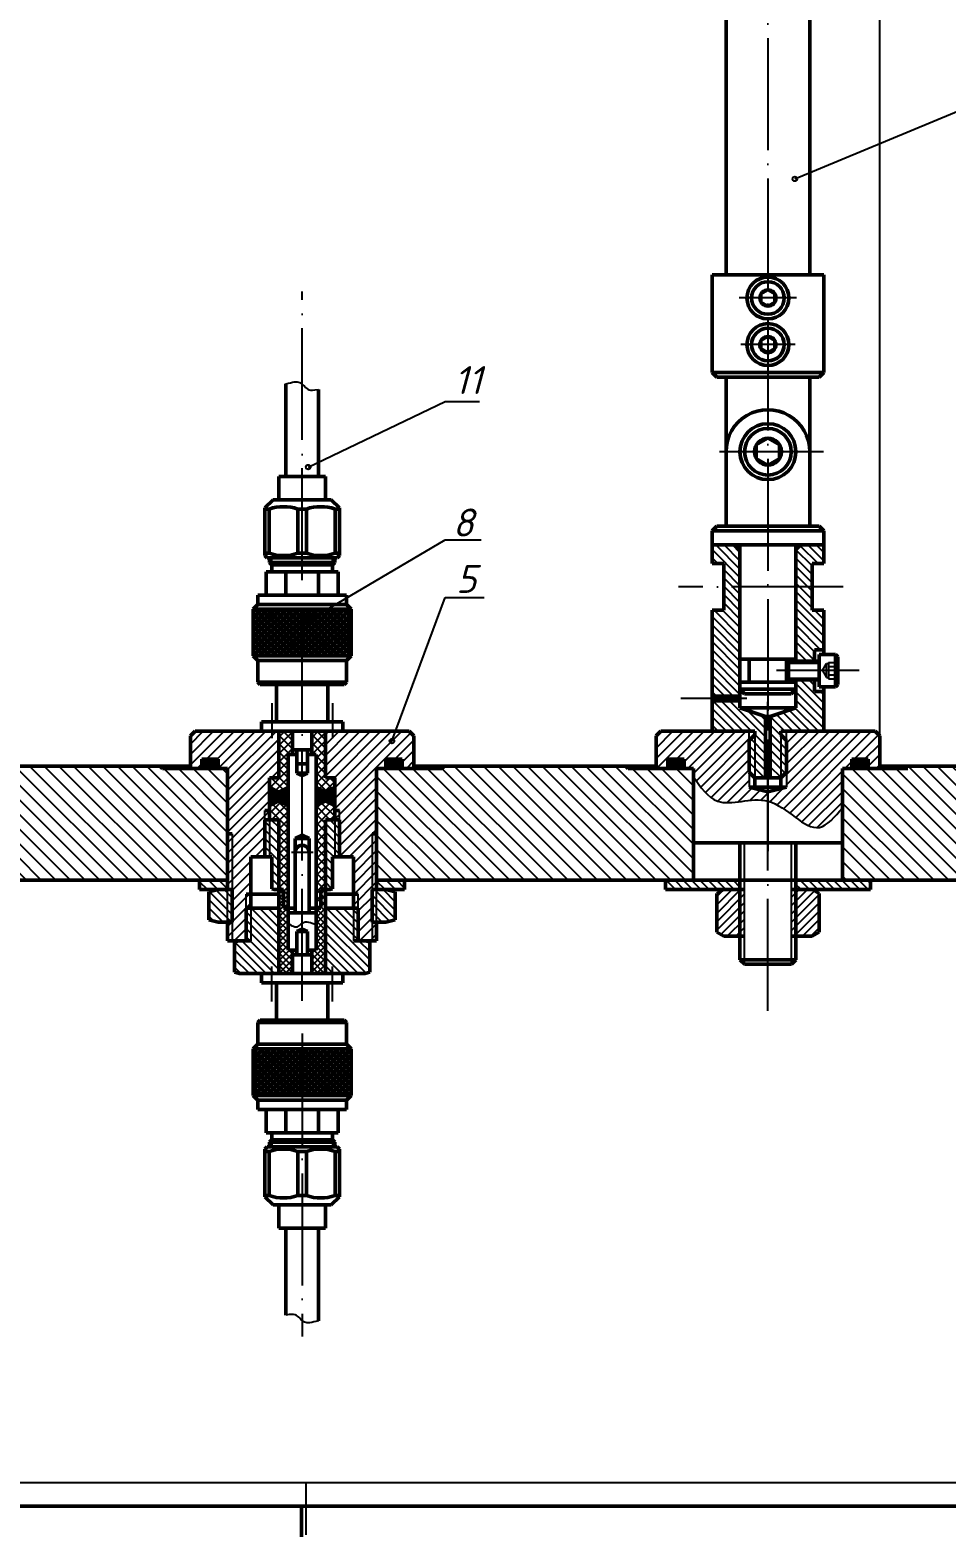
# Model space of a CAD drawing. Header units: millimetres. Extents: x -5427 to 3670, y -5891 to 948.
# Drawn here: x -5065.4 to -4868.7, y 354 to 675.4 of the extents above; entities that cross this region are included whole.
import ezdxf

# ---------------------------------------------------------------- set-up
doc = ezdxf.new("R2010")
doc.units = ezdxf.units.MM
doc.header["$MEASUREMENT"] = 0
doc.linetypes.add('ACAD_ISO04W100', pattern=[30, 24, -3, 0, -3])
doc.layers.add('оси', color=1, linetype='ACAD_ISO04W100')
doc.layers.add('Толстые', color=7, linetype='Continuous', lineweight=50)
doc.layers.add('Тонкие', color=140, linetype='Continuous', lineweight=25)
doc.styles.get("Standard").update_dxf_attribs({"font": 'isocpeui.ttf'})
doc.dimstyles.new('ISO-25', dxfattribs={"dimtxt": 4, "dimasz": 4, "dimexe": 1.25, "dimexo": 0, "dimtad": 1, "dimtxsty": 'Standard', "dimcen": 2.5, "dimadec": 0, "dimazin": 0, "dimtfac": 1, "dimtmove": 0, "dimatfit": 3, "dimfxl": 1, "dimarcsym": 0})
pattern_1 = [(45, (-9796.43545, 1479.27408), (-0.224506403, 0.224506403), []), (135, (-9796.43545, 1479.27408), (-0.224506403, -0.224506403), [])]
pattern_2 = [(135, (-9668.5772, 552.129), (-0.8980256, -0.8980256), [])]
pattern_3 = [(135, (-9796.4354, 1479.2741), (-0.8980256, -0.8980256), [])]
pattern_4 = [(45, (-9796.4354, 1479.2741), (-0.8980256, 0.8980256), []), (135, (-9796.4354, 1479.2741), (-0.8980256, -0.8980256), [])]

# ---------------------------------------------------------------- blocks, each defined once
blk = doc.blocks.new('*D525')
at = {"layer": 'Defpoints', "color": 0, "transparency": 16777216}
for p in [(-4926.96, 849.84), (-4848.73, 849.84), (-4865.53, 517.34)]:
    blk.add_point(p, dxfattribs=at)
at = {"layer": 'Тонкие', "color": 0, "lineweight": -2, "transparency": 16777216}
for p, q in [((-4926.96, 849.84), (-4847.48, 849.84)), ((-4848.73, 521.34), (-4848.73, 845.84)), ((-4865.53, 517.34), (-4847.48, 517.34))]:
    blk.add_line(p, q, dxfattribs=at)
at = {"layer": 'Тонкие', "color": 0, "transparency": 16777216}
for points in [[(-4849.4, 845.84), (-4848.07, 845.84), (-4848.73, 849.84)], [(-4849.4, 521.34), (-4848.07, 521.34), (-4848.73, 517.34)]]:
    blk.add_solid(points, dxfattribs=at)
at = {"layer": 'Тонкие', "color": 0, "transparency": 16777216, "insert": (-4851.76, 683.59), "char_height": 4, "attachment_point": 5, "rotation": 90}
blk.add_mtext('332,5', dxfattribs=at)
blk = doc.blocks.new('*D526')
at = {"layer": 'Defpoints', "color": 0, "transparency": 16777216}
for p in [(-4882.96, 889.93), (-5269.96, 797.84), (-4882.96, 523.84)]:
    blk.add_point(p, dxfattribs=at)
at = {"layer": 'Тонкие', "color": 0, "lineweight": -2, "transparency": 16777216}
for p, q in [((-5269.96, 797.84), (-5269.96, 891.18)), ((-4882.96, 523.84), (-4882.96, 891.18)), ((-5265.96, 889.93), (-4886.96, 889.93))]:
    blk.add_line(p, q, dxfattribs=at)
at = {"layer": 'Тонкие', "color": 0, "transparency": 16777216}
for points in [[(-5265.96, 890.6), (-5265.96, 889.26), (-5269.96, 889.93)], [(-4886.96, 890.6), (-4886.96, 889.26), (-4882.96, 889.93)]]:
    blk.add_solid(points, dxfattribs=at)
at = {"layer": 'Тонкие', "color": 0, "transparency": 16777216, "insert": (-5076.46, 892.58), "char_height": 4, "attachment_point": 5}
blk.add_mtext('387', dxfattribs=at)
blk = doc.blocks.new('BORDER')
for p, q in [((1, 1), (0, 1)), ((0, 1), (0, 0)), ((1, 0), (1, 1)), ((0, 0), (1, 0))]:
    blk.add_line(p, q)

msp = doc.modelspace()

# ---------------------------------------------------------------- hatches: boundary and pattern name
at = {"layer": 'Толстые'}
h = msp.add_hatch(dxfattribs=at)
h.set_pattern_fill('ANSI37', color=256, scale=0.3, angle=90, style=0)
h.set_pattern_definition([(135, (-4865.4662, -3692.9291), (-0.6735192, -0.6735192), []), (225, (-4865.4662, -3692.9291), (0.6735192, -0.6735192), [])])
h.paths.add_polyline_path([(-5006.959, 551.038), (-5017.459, 551.038), (-5017.459, 541.038), (-5006.959, 541.038)])
h.paths.add_polyline_path([(-5006.959, 541.038), (-4996.459, 541.038), (-4996.459, 551.038), (-5006.959, 551.038)])
h = msp.add_hatch(dxfattribs=at)
h.set_pattern_fill('ANSI37', color=256, scale=0.3, angle=270, style=0)
h.set_pattern_definition([(315, (-5148.4515, 4690.6049), (0.6735192, 0.6735192), []), (45, (-5148.4515, 4690.6049), (-0.6735192, 0.6735192), [])])
h.paths.add_polyline_path([(-5006.959, 446.638), (-4996.459, 446.638), (-4996.459, 456.638), (-5006.959, 456.638)])
h.paths.add_polyline_path([(-5006.959, 456.638), (-5017.459, 456.638), (-5017.459, 446.638), (-5006.959, 446.638)])
at = {"layer": 'Тонкие'}
h = msp.add_hatch(dxfattribs=at)
h.set_pattern_fill('ANSI31', color=256, scale=0.4, angle=90, style=0)
h.set_pattern_definition(pattern_2)
h.paths.add_polyline_path([(-4912.959, 529.838), (-4912.959, 531.338), (-4918.959, 531.338), (-4918.959, 524.838), (-4909.759, 524.838), (-4909.759, 524.038), (-4909.759, 514.838), (-4907.459, 514.838), (-4907.459, 528.005), (-4912.959, 529.838)])
h.paths.add_polyline_path([(-4909.759, 524.038), (-4910.959, 522.838), (-4910.959, 516.038), (-4909.759, 514.838)])
h.paths.add_polyline_path([(-4904.159, 514.838), (-4902.959, 516.038), (-4902.959, 522.838), (-4904.159, 524.038)], flags=16)
h.paths.add_polyline_path([(-4906.459, 528.005), (-4906.459, 514.838), (-4904.159, 514.838), (-4904.159, 524.038), (-4904.159, 524.838), (-4894.959, 524.838), (-4894.959, 533.338), (-4896.959, 533.338), (-4896.959, 535.838), (-4900.959, 535.838), (-4900.959, 529.838)])
h.paths.add_polyline_path([(-4894.959, 542.338), (-4894.959, 550.838), (-4897.459, 550.838), (-4897.459, 560.838), (-4894.959, 560.838), (-4894.959, 564.838), (-4899.959, 564.838), (-4900.959, 563.838), (-4900.959, 539.838), (-4896.959, 539.838), (-4896.959, 542.338)])
h.paths.add_polyline_path([(-4912.959, 563.838), (-4913.959, 564.838), (-4918.959, 564.838), (-4918.959, 560.838), (-4916.459, 560.838), (-4916.459, 550.838), (-4918.959, 550.838), (-4918.959, 532.338), (-4912.959, 532.338)])
h.paths.add_polyline_path([(-4900.959, 539.838), (-4900.959, 539.438), (-4896.959, 539.438), (-4896.959, 539.838)])
h.paths.add_polyline_path([(-4900.959, 536.238), (-4900.959, 535.838), (-4896.959, 535.838), (-4896.959, 536.238)])
h = msp.add_hatch(dxfattribs=at)
h.set_pattern_fill('ANSI31', color=256, scale=0.5, style=0)
h.set_pattern_definition([(45, (-9796.4354, 1479.274), (-1.122532, 1.122532), [])])
h.paths.add_polyline_path([(-5011.959, 524.838), (-5015.709, 524.838), (-5029.959, 524.838), (-5030.959, 523.838), (-5030.959, 516.838), (-5028.459, 516.838), (-5028.459, 518.838), (-5024.959, 518.838), (-5024.959, 516.838), (-5022.959, 516.838), (-5022.959, 502.838), (-5021.959, 502.838), (-5021.959, 490.838), (-5021.959, 483.838), (-5021.959, 479.838), (-5018.959, 479.838), (-5018.959, 486.838), (-5018.959, 489.838), (-5017.959, 489.838), (-5017.959, 497.838), (-5014.959, 497.838), (-5014.959, 505.838), (-5014.959, 507.838), (-5013.959, 507.838), (-5013.959, 514.838), (-5011.959, 514.838)])
h.paths.add_polyline_path([(-4982.959, 523.838), (-4983.959, 524.838), (-5001.959, 524.838), (-5001.959, 514.838), (-4999.959, 514.838), (-4999.959, 507.838), (-4998.959, 507.838), (-4998.959, 505.838), (-4998.959, 497.838), (-4995.959, 497.838), (-4995.959, 489.838), (-4994.959, 489.838), (-4994.959, 486.838), (-4994.959, 479.838), (-4991.959, 479.838), (-4991.959, 483.838), (-4991.959, 490.838), (-4991.959, 502.838), (-4990.959, 502.838), (-4990.959, 516.838), (-4988.959, 516.838), (-4988.959, 518.838), (-4985.459, 518.838), (-4985.459, 516.838), (-4982.959, 516.838)])
h.paths.add_polyline_path([(-5013.959, 507.838), (-5014.959, 507.838), (-5014.959, 505.838), (-5013.959, 505.838)], flags=16)
h.paths.add_polyline_path([(-4998.959, 507.838), (-4999.959, 507.838), (-4999.959, 505.838), (-4998.959, 505.838)], flags=16)
h.paths.add_polyline_path([(-5021.959, 502.838), (-5022.959, 502.838), (-5022.959, 490.838), (-5021.959, 490.838)], flags=16)
h.paths.add_polyline_path([(-4990.959, 502.838), (-4991.959, 502.838), (-4991.959, 490.838), (-4990.959, 490.838)], flags=16)
h.paths.add_polyline_path([(-4990.959, 483.838), (-4991.959, 483.838), (-4991.959, 479.838), (-4990.959, 479.838)], flags=17)
h.paths.add_polyline_path([(-4994.959, 489.838), (-4995.959, 489.838), (-4995.959, 486.838), (-4994.959, 486.838)], flags=16)
h.paths.add_polyline_path([(-5017.959, 489.838), (-5018.959, 489.838), (-5018.959, 486.838), (-5017.959, 486.838)], flags=16)
h.paths.add_polyline_path([(-5021.959, 483.838), (-5022.959, 483.838), (-5022.959, 479.838), (-5021.959, 479.838)], flags=16)
h = msp.add_hatch(dxfattribs=at)
h.set_pattern_fill('ANSI37', color=256, scale=0.4, style=0)
h.set_pattern_definition(pattern_4)
h.paths.add_polyline_path([(-5009.959, 519.838), (-5009.009, 519.838), (-5009.009, 524.838), (-5011.959, 524.838), (-5011.959, 514.838), (-5013.959, 514.838), (-5013.959, 512.838), (-5011.959, 511.838), (-5009.959, 512.838)])
h.paths.add_polyline_path([(-5001.959, 524.838), (-5004.909, 524.838), (-5004.909, 519.838), (-5003.959, 519.838), (-5003.959, 512.838), (-5001.959, 511.838), (-4999.959, 512.838), (-4999.959, 514.838), (-5001.959, 514.838)])
h = msp.add_hatch(dxfattribs=at)
h.set_pattern_fill('ANSI31', color=256, scale=0.5, style=0)
h.set_pattern_definition([(45, (-9668.5772, 552.129), (-1.122532, 1.122532), [])])
edge = h.paths.add_edge_path()
edge.add_line((-4929.959, 524.838), (-4930.959, 523.838))
edge.add_line((-4930.959, 523.838), (-4930.959, 516.838))
edge.add_line((-4930.959, 516.838), (-4928.459, 516.838))
edge.add_line((-4928.459, 516.838), (-4928.459, 518.838))
edge.add_line((-4928.459, 518.838), (-4924.959, 518.838))
edge.add_line((-4924.959, 518.838), (-4924.959, 516.838))
edge.add_line((-4924.959, 516.838), (-4922.959, 516.838))
edge.add_line((-4922.959, 516.838), (-4922.959, 515.062))
edge.add_spline(control_points=[(-4922.959, 515.062), (-4921.407, 512.825), (-4917.566, 507.29), (-4910.625, 510.812), (-4906.959, 509.831)], knot_values=[0, 0, 0, 0, 7.3496259, 18.1872253, 18.1872253, 18.1872253, 18.1872253], degree=3, periodic=0)
edge.add_line((-4906.959, 509.831), (-4906.959, 511.838))
edge.add_line((-4906.959, 511.838), (-4910.959, 512.838))
edge.add_line((-4910.959, 512.838), (-4910.959, 516.038))
edge.add_line((-4910.959, 516.038), (-4910.959, 522.838))
edge.add_line((-4910.959, 522.838), (-4910.959, 524.838))
edge.add_line((-4910.959, 524.838), (-4929.959, 524.838))
edge = h.paths.add_edge_path()
edge.add_line((-4890.959, 516.838), (-4888.959, 516.838))
edge.add_line((-4888.959, 516.838), (-4888.959, 518.838))
edge.add_line((-4888.959, 518.838), (-4885.459, 518.838))
edge.add_line((-4885.459, 518.838), (-4885.459, 516.838))
edge.add_line((-4885.459, 516.838), (-4882.959, 516.838))
edge.add_line((-4882.959, 516.838), (-4882.959, 523.838))
edge.add_line((-4882.959, 523.838), (-4883.959, 524.838))
edge.add_line((-4883.959, 524.838), (-4902.959, 524.838))
edge.add_line((-4902.959, 524.838), (-4902.959, 522.838))
edge.add_line((-4902.959, 522.838), (-4902.959, 516.038))
edge.add_line((-4902.959, 516.038), (-4902.959, 512.838))
edge.add_line((-4902.959, 512.838), (-4906.959, 511.838))
edge.add_line((-4906.959, 511.838), (-4906.959, 509.831))
edge.add_spline(control_points=[(-4906.959, 509.831), (-4906.959, 509.831), (-4902.765, 508.708), (-4897.319, 500.867), (-4892.583, 506.443), (-4890.959, 508.355)], knot_values=[18.1872253, 18.1872253, 18.1872253, 18.1872253, 18.1872253, 30.5861161, 37.0546522, 37.0546522, 37.0546522, 37.0546522], degree=3, periodic=0)
edge.add_line((-4890.959, 508.355), (-4890.959, 516.838))
h = msp.add_hatch(dxfattribs=at)
h.set_pattern_fill('ANSI37', color=256, scale=0.1, style=0)
h.set_pattern_definition(pattern_1)
h.paths.add_polyline_path([(-5024.959, 518.838), (-5028.459, 518.838), (-5028.459, 516.838), (-5024.959, 516.838)])
h.paths.add_polyline_path([(-4985.459, 518.838), (-4988.959, 518.838), (-4988.959, 516.838), (-4985.459, 516.838)])
h = msp.add_hatch(dxfattribs=at)
h.set_pattern_fill('ANSI37', color=256, scale=0.1, style=0)
h.set_pattern_definition([(45, (-9696.43545, 1479.27408), (-0.224506403, 0.224506403), []), (135, (-9696.43545, 1479.27408), (-0.224506403, -0.224506403), [])])
h.paths.add_polyline_path([(-4928.459, 518.838), (-4928.459, 516.838), (-4924.959, 516.838), (-4924.959, 518.838)])
h.paths.add_polyline_path([(-4888.959, 518.838), (-4888.959, 516.838), (-4885.459, 516.838), (-4885.459, 518.838)])
h = msp.add_hatch(dxfattribs=at)
h.set_pattern_fill('ANSI31', color=256, scale=0.7, angle=90, style=0)
h.set_pattern_definition([(135, (-6359.8502, -388.4394), (-1.5715448, -1.5715448), [])])
edge = h.paths.add_edge_path()
edge.add_line((-5222.959, 492.838), (-5222.959, 516.838))
edge.add_line((-5222.959, 516.838), (-5236.959, 516.838))
edge.add_line((-5236.959, 516.838), (-5237.459, 517.338))
edge.add_line((-5237.459, 517.338), (-5265.599, 517.338))
edge.add_spline(control_points=[(-5265.599, 517.338), (-5266.444, 514.684), (-5266.327, 510.139), (-5255.562, 504.516), (-5257.387, 497.709), (-5260.056, 492.838)], knot_values=[11.6626488, 11.6626488, 11.6626488, 11.6626488, 20.050681, 27.5458766, 41.6526634, 41.6526634, 41.6526634, 41.6526634], degree=3, periodic=0)
edge.add_line((-5260.056, 492.838), (-5222.959, 492.838))
h.paths.add_polyline_path([(-5176.459, 517.338), (-5176.959, 516.838), (-5190.959, 516.838), (-5190.959, 492.838), (-5122.959, 492.838), (-5122.959, 516.838), (-5136.959, 516.838), (-5137.459, 517.338)])
h.paths.add_polyline_path([(-5076.459, 517.338), (-5076.959, 516.838), (-5090.959, 516.838), (-5090.959, 492.838), (-5022.959, 492.838), (-5022.959, 516.838), (-5036.959, 516.838), (-5037.459, 517.338)])
h.paths.add_polyline_path([(-4976.459, 517.338), (-4976.959, 516.838), (-4990.959, 516.838), (-4990.959, 492.838), (-4922.959, 492.838), (-4922.959, 516.838), (-4936.959, 516.838), (-4937.459, 517.338)])
edge = h.paths.add_edge_path()
edge.add_line((-4890.959, 492.838), (-4859.987, 492.838))
edge.add_spline(control_points=[(-4859.987, 492.838), (-4857.318, 497.709), (-4855.492, 504.516), (-4866.258, 510.139), (-4866.374, 514.684), (-4865.529, 517.338)], knot_values=[11.6626488, 11.6626488, 11.6626488, 11.6626488, 25.7694356, 33.2646312, 41.6526634, 41.6526634, 41.6526634, 41.6526634], degree=3, periodic=0)
edge.add_line((-4865.529, 517.338), (-4882.959, 517.338))
edge.add_line((-4882.959, 517.338), (-4882.959, 516.838))
edge.add_line((-4882.959, 516.838), (-4890.959, 516.838))
edge.add_line((-4890.959, 516.838), (-4890.959, 492.838))
h = msp.add_hatch(dxfattribs=at)
h.set_pattern_fill('ANSI37', color=256, scale=0.1, style=0)
h.set_pattern_definition(pattern_1)
h.paths.add_polyline_path([(-5009.959, 512.838), (-5011.959, 511.838), (-5013.959, 512.838), (-5013.959, 508.838), (-5011.959, 509.821), (-5009.959, 508.82)])
h.paths.add_polyline_path([(-4999.959, 512.838), (-5001.959, 511.838), (-5003.959, 512.838), (-5003.959, 508.838), (-5001.972, 509.821), (-4999.959, 508.82)])
h = msp.add_hatch(dxfattribs=at)
h.set_pattern_fill('ANSI37', color=256, scale=0.4, style=0)
h.set_pattern_definition(pattern_4)
h.paths.add_polyline_path([(-5009.959, 508.82), (-5011.959, 509.821), (-5013.959, 508.838), (-5013.959, 505.838), (-5011.959, 505.838), (-5011.959, 490.838), (-5010.959, 490.838), (-5010.959, 486.838), (-5009.959, 486.838)])
h.paths.add_polyline_path([(-5001.959, 505.838), (-4999.959, 505.838), (-4999.959, 508.82), (-5001.972, 509.821), (-5003.959, 508.838), (-5003.959, 486.838), (-5002.959, 486.838), (-5002.959, 490.838), (-5001.959, 490.838)])
h = msp.add_hatch(dxfattribs=at)
h.set_pattern_fill('ANSI31', color=256, scale=0.4, angle=90, style=0)
h.set_pattern_definition(pattern_3)
h.paths.add_polyline_path([(-5011.959, 505.838), (-5013.959, 505.838), (-5013.959, 497.838), (-5013.459, 497.838), (-5013.459, 490.963), (-5012.959, 490.838), (-5011.959, 490.838)])
h.paths.add_polyline_path([(-4999.959, 505.838), (-5001.959, 505.838), (-5001.959, 490.838), (-5000.959, 490.838), (-5000.459, 490.963), (-5000.459, 497.838), (-4999.959, 497.838)])
h.paths.add_polyline_path([(-4998.959, 505.838), (-4999.959, 505.838), (-4999.959, 497.838), (-4998.959, 497.838)])
h.paths.add_polyline_path([(-5013.959, 505.838), (-5014.959, 505.838), (-5014.959, 497.838), (-5013.959, 497.838)])
h = msp.add_hatch(dxfattribs=at)
h.set_pattern_fill('ANSI31', color=256, scale=0.5, angle=90, style=0)
h.set_pattern_definition([(135, (-9796.4354, 1479.274), (-1.122532, -1.122532), [])])
h.paths.add_polyline_path([(-5022.959, 490.838), (-5022.959, 492.838), (-5028.959, 492.838), (-5028.959, 490.838)])
h.paths.add_polyline_path([(-4984.959, 490.838), (-4984.959, 492.838), (-4990.959, 492.838), (-4990.959, 490.838)])
h = msp.add_hatch(dxfattribs=at)
h.set_pattern_fill('ANSI31', color=256, scale=0.4, angle=90, style=0)
h.set_pattern_definition(pattern_2)
h.paths.add_polyline_path([(-4928.959, 492.838), (-4928.959, 490.838), (-4912.959, 490.838), (-4912.959, 492.838)])
h.paths.add_polyline_path([(-4900.959, 492.838), (-4900.959, 490.838), (-4884.959, 490.838), (-4884.959, 492.838)])
h = msp.add_hatch(dxfattribs=at)
h.set_pattern_fill('ANSI31', color=256, scale=0.4, angle=90, style=0)
h.set_pattern_definition(pattern_3)
h.paths.add_polyline_path([(-5022.959, 490.838), (-5024.959, 490.838), (-5026.959, 490.338), (-5026.959, 484.338), (-5024.959, 483.838), (-5022.959, 483.838)])
h.paths.add_polyline_path([(-5022.959, 483.838), (-5021.959, 483.838), (-5021.959, 490.838), (-5022.959, 490.838)])
h.paths.add_polyline_path([(-4991.959, 483.838), (-4990.959, 483.838), (-4990.959, 490.838), (-4991.959, 490.838)])
h.paths.add_polyline_path([(-4986.959, 490.338), (-4988.959, 490.838), (-4990.959, 490.838), (-4990.959, 483.838), (-4988.959, 483.838), (-4986.959, 484.338)])
h = msp.add_hatch(dxfattribs=at)
h.set_pattern_fill('ANSI37', color=256, scale=0.3, style=0)
h.set_pattern_definition([(45, (-9796.4354, 1479.2741), (-0.6735192, 0.6735192), []), (135, (-9796.4354, 1479.2741), (-0.6735192, -0.6735192), [])])
h.paths.add_polyline_path([(-5009.959, 486.838), (-5010.959, 486.838), (-5010.959, 490.838), (-5011.959, 490.838), (-5011.959, 472.838), (-5009.009, 472.838), (-5009.009, 477.838), (-5009.959, 477.838)])
h.paths.add_polyline_path([(-5001.959, 490.838), (-5002.959, 490.838), (-5002.959, 486.838), (-5003.959, 486.838), (-5003.959, 477.838), (-5004.894, 477.838), (-5004.909, 472.838), (-5001.959, 472.838)])
h = msp.add_hatch(dxfattribs=at)
h.set_pattern_fill('ANSI31', color=256, scale=0.4, style=0)
h.set_pattern_definition([(45, (-9668.5772, 552.129), (-0.8980256, 0.8980256), [])])
h.paths.add_polyline_path([(-4912.959, 490.838), (-4916.459, 490.838), (-4917.959, 489.972), (-4917.959, 481.704), (-4916.459, 480.838), (-4912.959, 480.838)])
h.paths.add_polyline_path([(-4912.009, 490.838), (-4912.959, 490.838), (-4912.959, 480.838), (-4912.009, 480.838)])
h.paths.add_polyline_path([(-4900.959, 490.838), (-4901.909, 490.838), (-4901.909, 480.838), (-4900.959, 480.838)])
h.paths.add_polyline_path([(-4900.959, 480.838), (-4897.459, 480.838), (-4895.959, 481.704), (-4895.959, 489.972), (-4897.459, 490.838), (-4900.959, 490.838)])
h = msp.add_hatch(dxfattribs=at)
h.set_pattern_fill('ANSI31', color=256, scale=0.4, angle=90, style=0)
h.set_pattern_definition(pattern_3)
h.paths.add_polyline_path([(-5011.959, 486.838), (-5017.959, 486.838), (-5017.959, 479.838), (-5020.459, 479.838), (-5021.459, 479.588), (-5021.459, 473.088), (-5020.459, 472.838), (-5011.959, 472.838)])
h.paths.add_polyline_path([(-4992.459, 479.588), (-4993.459, 479.838), (-4995.959, 479.838), (-4995.959, 486.838), (-5001.959, 486.838), (-5001.959, 472.838), (-4993.459, 472.838), (-4992.459, 473.088)])
h.paths.add_polyline_path([(-4994.959, 486.838), (-4995.959, 486.838), (-4995.959, 479.838), (-4994.959, 479.838)], flags=17)
h.paths.add_polyline_path([(-5017.959, 486.838), (-5018.959, 486.838), (-5018.959, 479.838), (-5017.959, 479.838)])

# ---------------------------------------------------------------- linework, layer by layer
msp.add_line((-4592.118, 363.486), (-5420.097, 363.485))
at = {"layer": 'оси'}
for p, q in [((-4906.959, 854.192), (-4906.959, 492.713)), ((-5006.959, 466.974), (-5006.959, 619.208)), ((-4900.835, 617.838), (-4913.107, 617.838)), ((-4901.142, 607.838), (-4912.79, 607.838)), ((-4895, 584.838), (-4917.386, 584.838)), ((-4890.806, 555.838), (-4926.137, 555.838)), ((-4887.353, 537.838), (-4905.142, 537.838)), ((-5013.459, 530.838), (-5013.459, 523.316)), ((-5000.459, 530.838), (-5000.459, 523.326)), ((-4911.472, 531.838), (-4925.639, 531.838)), ((-4906.959, 464.822), (-4906.959, 531.149)), ((-5009.237, 498.838), (-5004.556, 498.838)), ((-5013.459, 466.838), (-5013.459, 474.349)), ((-5000.459, 466.838), (-5000.459, 474.36)), ((-5006.959, 459.974), (-5006.959, 394.902))]:
    msp.add_line(p, q, dxfattribs=at)
at = {"layer": 'Толстые'}
for p, q in [((-4915.959, 796.838), (-4915.959, 622.838)), ((-4897.959, 796.838), (-4897.959, 622.838)), ((-4918.959, 622.838), (-4918.959, 601.838)), ((-4894.959, 622.838), (-4918.959, 622.838)), ((-4894.959, 601.838), (-4894.959, 622.838)), ((-4894.959, 601.838), (-4918.959, 601.838)), ((-4917.959, 600.838), (-4918.959, 601.838)), ((-4895.959, 600.838), (-4894.959, 601.838)), ((-5010.459, 579.538), (-5010.459, 599.384)), ((-5003.459, 579.538), (-5003.459, 598.181)), ((-4917.959, 600.838), (-4895.959, 600.838)), ((-4915.959, 584.838), (-4915.959, 600.838)), ((-4897.959, 584.838), (-4897.959, 600.838)), ((-4915.959, 584.838), (-4915.959, 568.838)), ((-4915.959, 584.838), (-4915.959, 584.834)), ((-4897.959, 584.838), (-4897.959, 568.838)), ((-5011.959, 579.538), (-5011.959, 574.538)), ((-5011.959, 579.538), (-5001.959, 579.538)), ((-5001.959, 579.538), (-5001.959, 574.538)), ((-5013.209, 574.538), (-5014.959, 572.788)), ((-5014.959, 562.538), (-5014.959, 572.788)), ((-5014.959, 572.538), (-5014.028, 572.538)), ((-5014.028, 572.538), (-5014.028, 563.038)), ((-5013.209, 574.538), (-5000.709, 574.538)), ((-5007.889, 572.538), (-5007.889, 563.038)), ((-5007.889, 572.538), (-5006.028, 572.538)), ((-5006.028, 572.538), (-5006.028, 563.038)), ((-5000.709, 574.538), (-4998.959, 572.788)), ((-4999.889, 572.538), (-4998.959, 572.538)), ((-4999.889, 572.538), (-4999.889, 563.038)), ((-4998.959, 562.538), (-4998.959, 572.788)), ((-4917.959, 568.838), (-4918.959, 567.838)), ((-4918.959, 567.838), (-4894.959, 567.838)), ((-4918.959, 567.838), (-4918.959, 560.838)), ((-4895.959, 568.838), (-4917.959, 568.838)), ((-4895.959, 568.838), (-4894.959, 567.838)), ((-4894.959, 560.838), (-4894.959, 567.838)), ((-5014.959, 563.038), (-5014.028, 563.038)), ((-5014.459, 562.038), (-5014.959, 562.538)), ((-5007.889, 563.038), (-5006.028, 563.038)), ((-4999.889, 563.038), (-4998.959, 563.038)), ((-4999.459, 562.038), (-4998.959, 562.538)), ((-4894.959, 564.838), (-4918.959, 564.838)), ((-4912.959, 563.838), (-4913.959, 564.838)), ((-4912.959, 564.838), (-4912.959, 529.838)), ((-4900.959, 563.838), (-4899.959, 564.838)), ((-4900.959, 564.838), (-4900.959, 539.438)), ((-5014.459, 562.038), (-4999.459, 562.038)), ((-5013.959, 561.038), (-5013.959, 562.038)), ((-5013.959, 561.038), (-5013.459, 560.538)), ((-5013.959, 561.038), (-4999.959, 561.038)), ((-5013.459, 560.538), (-5000.459, 560.538)), ((-5013.459, 559.038), (-5013.459, 560.538)), ((-4999.959, 561.038), (-5000.459, 560.538)), ((-5000.459, 559.038), (-5000.459, 560.538)), ((-4999.959, 561.038), (-4999.959, 562.038)), ((-4916.459, 560.838), (-4918.959, 560.838)), ((-4916.459, 560.838), (-4916.459, 550.838)), ((-4897.459, 560.838), (-4897.459, 550.838)), ((-4894.959, 560.838), (-4897.459, 560.838)), ((-5014.709, 559.038), (-4999.209, 559.038)), ((-5014.709, 554.038), (-5014.709, 559.038)), ((-5010.459, 554.038), (-5010.459, 559.038)), ((-5003.459, 554.038), (-5003.459, 559.038)), ((-4999.209, 554.038), (-4999.209, 559.038)), ((-5016.459, 552.038), (-5016.459, 554.038)), ((-5016.459, 554.038), (-4997.459, 554.038)), ((-4997.459, 552.038), (-4997.459, 554.038)), ((-5016.459, 552.038), (-5017.459, 551.038)), ((-5017.459, 541.038), (-5017.459, 551.038)), ((-5017.459, 551.038), (-4996.459, 551.038)), ((-5016.459, 552.038), (-4997.459, 552.038)), ((-4997.459, 552.038), (-4996.459, 551.038)), ((-4996.459, 541.038), (-4996.459, 551.038)), ((-4916.459, 550.838), (-4918.959, 550.838)), ((-4918.959, 550.838), (-4918.959, 524.838)), ((-4894.959, 550.838), (-4897.459, 550.838)), ((-4894.959, 541.338), (-4894.959, 550.838)), ((-5016.459, 540.038), (-5017.459, 541.038)), ((-5017.459, 541.038), (-4996.459, 541.038)), ((-5016.459, 535.338), (-5016.459, 540.038)), ((-5016.459, 540.038), (-4997.459, 540.038)), ((-4997.459, 540.038), (-4996.459, 541.038)), ((-4997.459, 535.338), (-4997.459, 540.038)), ((-4900.959, 540.338), (-4912.959, 540.338)), ((-4910.959, 540.338), (-4910.959, 535.338)), ((-4902.959, 540.338), (-4902.959, 535.338)), ((-4896.959, 539.438), (-4896.959, 542.338)), ((-4894.959, 542.338), (-4896.959, 542.338)), ((-4892.459, 541.338), (-4895.959, 541.338)), ((-4895.959, 541.338), (-4895.959, 534.338)), ((-4892.459, 541.338), (-4891.959, 540.838)), ((-4892.459, 541.338), (-4892.459, 534.338)), ((-4891.959, 540.838), (-4891.959, 534.838)), ((-4902.559, 539.838), (-4902.959, 539.438)), ((-4902.959, 539.438), (-4902.959, 536.238)), ((-4902.559, 539.838), (-4902.559, 535.838)), ((-4902.559, 539.838), (-4895.959, 539.838)), ((-5016.459, 535.338), (-5015.959, 534.838)), ((-5016.459, 535.338), (-4997.459, 535.338)), ((-5015.959, 534.838), (-4997.959, 534.838)), ((-5012.459, 534.838), (-5012.459, 526.838)), ((-5001.459, 534.838), (-5001.459, 526.838)), ((-4997.459, 535.338), (-4997.959, 534.838)), ((-4900.959, 535.338), (-4912.959, 535.338)), ((-4911.959, 532.838), (-4912.959, 533.838)), ((-4900.959, 533.838), (-4912.959, 533.838)), ((-4902.559, 535.838), (-4902.959, 536.238)), ((-4895.959, 535.838), (-4902.559, 535.838)), ((-4901.959, 532.838), (-4900.959, 533.838)), ((-4900.959, 536.238), (-4900.959, 529.838)), ((-4896.959, 533.338), (-4896.959, 536.238)), ((-4895.959, 534.338), (-4892.459, 534.338)), ((-4894.959, 524.838), (-4894.959, 534.338)), ((-4892.459, 534.338), (-4891.959, 534.838)), ((-4912.959, 532.338), (-4918.959, 532.338)), ((-4912.959, 531.338), (-4918.959, 531.338)), ((-4901.959, 532.838), (-4911.959, 532.838)), ((-4896.959, 533.338), (-4894.959, 533.338)), ((-4912.959, 529.838), (-4907.459, 528.005)), ((-4900.959, 529.838), (-4912.959, 529.838)), ((-4907.459, 528.005), (-4906.459, 528.005)), ((-4907.459, 528.005), (-4907.459, 514.838)), ((-4906.459, 528.005), (-4900.959, 529.838)), ((-4906.459, 528.005), (-4906.459, 514.838)), ((-5030.959, 523.838), (-5029.959, 524.838)), ((-4983.959, 524.838), (-5029.959, 524.838)), ((-5015.709, 526.838), (-5015.709, 524.838)), ((-4998.209, 526.838), (-5015.709, 526.838)), ((-4998.209, 524.838), (-5015.709, 524.838)), ((-5011.959, 524.838), (-5011.959, 514.838)), ((-5009.009, 524.838), (-5009.009, 519.838)), ((-5004.909, 524.838), (-5004.909, 519.838)), ((-5001.959, 524.838), (-5001.959, 514.838)), ((-4998.209, 526.838), (-4998.209, 524.838)), ((-4982.959, 523.838), (-4983.959, 524.838)), ((-4930.959, 523.838), (-4929.959, 524.838)), ((-4909.759, 524.838), (-4929.959, 524.838)), ((-4910.959, 522.838), (-4909.759, 524.038)), ((-4909.759, 524.038), (-4909.759, 524.838)), ((-4883.959, 524.838), (-4904.159, 524.838)), ((-4904.159, 524.038), (-4904.159, 524.838)), ((-4904.159, 524.038), (-4902.959, 522.838)), ((-4882.959, 523.838), (-4883.959, 524.838)), ((-5030.959, 523.838), (-5030.959, 516.838)), ((-5004.909, 520.838), (-5009.009, 520.838)), ((-5008.089, 520.838), (-5008.089, 515.838)), ((-5005.829, 520.838), (-5005.829, 515.838)), ((-4982.959, 523.838), (-4982.959, 516.838)), ((-4930.959, 523.838), (-4930.959, 516.838)), ((-4910.959, 522.838), (-4910.959, 516.038)), ((-4902.959, 522.838), (-4902.959, 516.038)), ((-4882.959, 523.838), (-4882.959, 516.838)), ((-5028.459, 518.838), (-5028.459, 516.838)), ((-5028.459, 518.838), (-5024.959, 518.838)), ((-5024.959, 518.838), (-5024.959, 516.838)), ((-5009.959, 477.838), (-5009.959, 519.838)), ((-5008.089, 519.838), (-5009.959, 519.838)), ((-5005.829, 517.838), (-5008.089, 517.838)), ((-5003.959, 519.838), (-5005.829, 519.838)), ((-5003.959, 477.838), (-5003.959, 519.838)), ((-4988.959, 518.838), (-4988.959, 516.838)), ((-4988.959, 518.838), (-4985.459, 518.838)), ((-4985.459, 518.838), (-4985.459, 516.838)), ((-4928.459, 518.838), (-4924.959, 518.838)), ((-4928.459, 518.838), (-4928.459, 516.838)), ((-4924.959, 518.838), (-4924.959, 516.838)), ((-4888.959, 518.838), (-4885.459, 518.838)), ((-4888.959, 518.838), (-4888.959, 516.838)), ((-4885.459, 518.838), (-4885.459, 516.838)), ((-5082.959, 517.338), (-5030.959, 517.338)), ((-5036.959, 516.838), (-5037.459, 517.338)), ((-5036.959, 516.838), (-5022.959, 516.838)), ((-5022.959, 516.838), (-5022.959, 490.838)), ((-5022.959, 516.838), (-5022.959, 490.838)), ((-5013.959, 505.838), (-5013.959, 514.838)), ((-5011.959, 514.838), (-5013.959, 514.838)), ((-5005.829, 515.838), (-5008.089, 515.838)), ((-5006.959, 515.338), (-5008.089, 515.838)), ((-5006.959, 515.338), (-5005.829, 515.838)), ((-4999.959, 514.838), (-5001.959, 514.838)), ((-4999.959, 505.838), (-4999.959, 514.838)), ((-4990.959, 516.838), (-4990.959, 490.838)), ((-4990.959, 516.838), (-4990.959, 490.838)), ((-4990.959, 516.838), (-4976.959, 516.838)), ((-4982.959, 517.338), (-4930.959, 517.338)), ((-4976.959, 516.838), (-4976.459, 517.338)), ((-4936.959, 516.838), (-4937.459, 517.338)), ((-4936.959, 516.838), (-4922.959, 516.838)), ((-4922.959, 516.838), (-4922.959, 492.838)), ((-4910.959, 516.038), (-4909.759, 514.838)), ((-4909.759, 514.838), (-4909.759, 512.838)), ((-4909.759, 514.838), (-4904.159, 514.838)), ((-4904.159, 514.838), (-4902.959, 516.038)), ((-4904.159, 514.838), (-4904.159, 512.838)), ((-4890.959, 516.838), (-4890.959, 492.838)), ((-4890.959, 516.838), (-4876.959, 516.838)), ((-4882.959, 517.338), (-4865.529, 517.338)), ((-5011.959, 511.838), (-5013.959, 512.838)), ((-5009.959, 512.838), (-5011.959, 511.838)), ((-5001.959, 511.838), (-5003.959, 512.838)), ((-4999.959, 512.838), (-5001.959, 511.838)), ((-4910.959, 512.838), (-4902.959, 512.838)), ((-4910.959, 512.838), (-4906.959, 511.838)), ((-4906.959, 511.838), (-4902.959, 512.838)), ((-5014.959, 507.838), (-5013.959, 507.838)), ((-5011.959, 509.821), (-5013.961, 508.837)), ((-5009.961, 508.821), (-5011.959, 509.821)), ((-5001.972, 509.821), (-5003.961, 508.837)), ((-4999.961, 508.821), (-5001.972, 509.821)), ((-4998.959, 507.838), (-4999.959, 507.838)), ((-5014.959, 505.838), (-5011.959, 505.838)), ((-5014.959, 497.838), (-5014.959, 505.838)), ((-5012.959, 505.838), (-5012.959, 505.838)), ((-5011.959, 472.838), (-5011.959, 505.838)), ((-5001.959, 505.838), (-5001.959, 472.838)), ((-5001.959, 505.838), (-4998.959, 505.838)), ((-5001.813, 505.838), (-5001.813, 505.838)), ((-4998.959, 497.838), (-4998.959, 505.838)), ((-5022.959, 502.838), (-5021.959, 502.838)), ((-5008.459, 501.838), (-5006.959, 502.538)), ((-5008.459, 501.838), (-5005.459, 501.838)), ((-5008.459, 485.838), (-5008.459, 501.838)), ((-5006.959, 502.538), (-5005.459, 501.838)), ((-5005.459, 485.838), (-5005.459, 501.838)), ((-4991.959, 502.838), (-4990.959, 502.838)), ((-4922.959, 500.838), (-4890.959, 500.838)), ((-4912.959, 475.788), (-4912.959, 500.838)), ((-4900.959, 475.788), (-4900.959, 500.838)), ((-5013.459, 497.838), (-5017.959, 497.838)), ((-5017.959, 486.838), (-5017.959, 497.838)), ((-5013.459, 490.963), (-5013.459, 497.838)), ((-5000.459, 490.963), (-5000.459, 497.838)), ((-4995.959, 497.838), (-5000.459, 497.838)), ((-4995.959, 486.838), (-4995.959, 497.838)), ((-5090.959, 492.838), (-5022.959, 492.838)), ((-5028.959, 492.838), (-5028.959, 490.838)), ((-4990.959, 492.838), (-4859.987, 492.838)), ((-4984.959, 492.838), (-4984.959, 490.838)), ((-4980.37, 492.838), (-4912.959, 492.838)), ((-4928.959, 492.838), (-4928.959, 490.838)), ((-4884.959, 492.838), (-4884.959, 490.838)), ((-5028.959, 490.838), (-5021.959, 490.838)), ((-5024.959, 490.838), (-5026.959, 490.338)), ((-5026.959, 490.338), (-5026.959, 484.338)), ((-5021.959, 483.838), (-5021.959, 490.838)), ((-5018.959, 489.838), (-5011.959, 489.838)), ((-5012.959, 490.838), (-5013.459, 490.963)), ((-5011.959, 490.838), (-5012.959, 490.838)), ((-5011.959, 490.838), (-5010.959, 490.838)), ((-5010.959, 486.838), (-5010.959, 490.838)), ((-5002.959, 486.838), (-5002.959, 490.838)), ((-5001.959, 490.838), (-5002.959, 490.838)), ((-5000.959, 490.838), (-5001.959, 490.838)), ((-5001.959, 489.838), (-4994.959, 489.838)), ((-5000.959, 490.838), (-5000.459, 490.963)), ((-4991.959, 483.838), (-4991.959, 490.838)), ((-4991.959, 490.838), (-4984.959, 490.838)), ((-4988.959, 490.838), (-4986.959, 490.338)), ((-4986.959, 490.338), (-4986.959, 484.338)), ((-4928.959, 490.838), (-4912.009, 490.838)), ((-4917.959, 489.972), (-4916.459, 490.838)), ((-4917.959, 481.704), (-4917.959, 489.972)), ((-4901.909, 490.838), (-4884.959, 490.838)), ((-4895.959, 489.972), (-4897.459, 490.838)), ((-4895.959, 481.704), (-4895.959, 489.972)), ((-5018.959, 486.838), (-5011.959, 486.838)), ((-5018.959, 486.838), (-5018.959, 479.838)), ((-5018.959, 486.838), (-5011.959, 486.838)), ((-5010.959, 486.838), (-5008.459, 486.838)), ((-5009.959, 485.838), (-5003.959, 485.838)), ((-5002.959, 486.838), (-5005.459, 486.838)), ((-5001.959, 486.838), (-4994.959, 486.838)), ((-5001.959, 486.838), (-4999.497, 486.838)), ((-4994.959, 486.838), (-4994.959, 479.838)), ((-5024.959, 483.838), (-5026.959, 484.338)), ((-5024.959, 483.838), (-5021.959, 483.838)), ((-5022.959, 479.838), (-5022.959, 483.838)), ((-5006.959, 482.338), (-5008.089, 481.838)), ((-5006.959, 482.338), (-5005.829, 481.838)), ((-4988.959, 483.838), (-4991.959, 483.838)), ((-4990.959, 479.838), (-4990.959, 483.838)), ((-4988.959, 483.838), (-4986.959, 484.338)), ((-5022.959, 479.838), (-5017.959, 479.838)), ((-5020.459, 479.838), (-5021.459, 479.588)), ((-5021.459, 473.088), (-5021.459, 479.588)), ((-5008.089, 481.838), (-5005.829, 481.838)), ((-5008.089, 476.838), (-5008.089, 481.838)), ((-5005.829, 476.838), (-5005.829, 481.838)), ((-4995.959, 479.838), (-4990.959, 479.838)), ((-4993.459, 479.838), (-4992.459, 479.588)), ((-4992.459, 473.088), (-4992.459, 479.588)), ((-4917.959, 481.704), (-4916.459, 480.838)), ((-4916.459, 480.838), (-4912.009, 480.838)), ((-4901.909, 480.838), (-4897.459, 480.838)), ((-4895.959, 481.704), (-4897.459, 480.838)), ((-5009.959, 477.838), (-5008.089, 477.838)), ((-5009.009, 472.838), (-5009.009, 477.838)), ((-5009.009, 476.838), (-5004.909, 476.838)), ((-5005.829, 477.838), (-5003.959, 477.838)), ((-5004.909, 472.838), (-5004.894, 477.838)), ((-4912.959, 475.788), (-4912.009, 474.838)), ((-4912.959, 475.788), (-4900.959, 475.788)), ((-4901.909, 474.838), (-4900.959, 475.788)), ((-5020.459, 472.838), (-5021.459, 473.088)), ((-5020.459, 472.838), (-4993.459, 472.838)), ((-5015.709, 470.838), (-5015.709, 472.838)), ((-4998.209, 470.838), (-4998.209, 472.838)), ((-4993.459, 472.838), (-4992.459, 473.088)), ((-4912.009, 474.838), (-4901.909, 474.838)), ((-5015.709, 470.838), (-4998.209, 470.838)), ((-5012.459, 462.838), (-5012.459, 470.838)), ((-5001.459, 462.838), (-5001.459, 470.838)), ((-5016.459, 462.338), (-5015.959, 462.838)), ((-4997.959, 462.838), (-5015.959, 462.838)), ((-4997.459, 462.338), (-4997.959, 462.838)), ((-4997.459, 462.338), (-5016.459, 462.338)), ((-5016.459, 462.338), (-5016.459, 457.638)), ((-4997.459, 462.338), (-4997.459, 457.638)), ((-5016.459, 457.638), (-5017.459, 456.638)), ((-4996.459, 456.638), (-5017.459, 456.638)), ((-5017.459, 456.638), (-5017.459, 446.638)), ((-4997.459, 457.638), (-5016.459, 457.638)), ((-4997.459, 457.638), (-4996.459, 456.638)), ((-4996.459, 456.638), (-4996.459, 446.638)), ((-4996.459, 446.638), (-5017.459, 446.638)), ((-5016.459, 445.638), (-5017.459, 446.638)), ((-4997.459, 445.638), (-5016.459, 445.638)), ((-5016.459, 445.638), (-5016.459, 443.638)), ((-4997.459, 445.638), (-5016.459, 445.638)), ((-4997.459, 443.638), (-5016.459, 443.638)), ((-5014.709, 443.638), (-5014.709, 438.638)), ((-5010.459, 443.638), (-5010.459, 438.638)), ((-5003.459, 443.638), (-5003.459, 438.638)), ((-4999.209, 443.638), (-4999.209, 438.638)), ((-4997.459, 445.638), (-4996.459, 446.638)), ((-4997.459, 445.638), (-4997.459, 443.638)), ((-4999.209, 438.638), (-5014.709, 438.638)), ((-5013.959, 436.638), (-5013.459, 437.138)), ((-5013.459, 438.638), (-5013.459, 437.138)), ((-5000.459, 437.138), (-5013.459, 437.138)), ((-5000.459, 438.638), (-5000.459, 437.138)), ((-4999.959, 436.638), (-5000.459, 437.138)), ((-5014.459, 435.638), (-5014.959, 435.138)), ((-5014.959, 435.138), (-5014.959, 424.888)), ((-5014.028, 434.638), (-5014.959, 434.638)), ((-4999.459, 435.638), (-5014.459, 435.638)), ((-5014.028, 425.138), (-5014.028, 434.638)), ((-5013.959, 436.638), (-5013.959, 435.638)), ((-4999.959, 436.638), (-5013.959, 436.638)), ((-5006.028, 434.638), (-5007.889, 434.638)), ((-5007.889, 425.138), (-5007.889, 434.638)), ((-5006.028, 425.138), (-5006.028, 434.638)), ((-4999.959, 436.638), (-4999.959, 435.638)), ((-4998.959, 434.638), (-4999.889, 434.638)), ((-4999.889, 425.138), (-4999.889, 434.638)), ((-4999.459, 435.638), (-4998.959, 435.138)), ((-4998.959, 435.138), (-4998.959, 424.888)), ((-5014.028, 425.138), (-5014.959, 425.138)), ((-5013.209, 423.138), (-5014.959, 424.888)), ((-5006.028, 425.138), (-5007.889, 425.138)), ((-5000.709, 423.138), (-4998.959, 424.888)), ((-4998.959, 425.138), (-4999.889, 425.138)), ((-5000.709, 423.138), (-5013.209, 423.138)), ((-5011.959, 418.138), (-5011.959, 423.138)), ((-5001.959, 418.138), (-5001.959, 423.138)), ((-5001.959, 418.138), (-5011.959, 418.138)), ((-5010.459, 418.138), (-5010.459, 399.495)), ((-5003.459, 418.138), (-5003.459, 398.292)), ((-5427.118, 358.486), (-4587.118, 358.486))]:
    msp.add_line(p, q, dxfattribs=at)
for points in [[(-4905.459, 616.972), (-4905.459, 618.704), (-4906.959, 619.57), (-4908.459, 618.704), (-4908.459, 616.972), (-4906.959, 616.106)], [(-4905.466, 606.972), (-4905.466, 608.704), (-4906.966, 609.57), (-4908.466, 608.704), (-4908.466, 606.972), (-4906.966, 606.106)], [(-4909.464, 586.301), (-4909.464, 583.414), (-4906.964, 581.971), (-4904.464, 583.414), (-4904.464, 586.301), (-4906.964, 587.744)]]:
    msp.add_lwpolyline(points, close=True, dxfattribs=at)
for centre, radius in [((-4906.971, 617.838), 4.5), ((-4906.959, 617.838), 3.5), ((-4906.959, 617.838), 1.732), ((-4906.959, 607.838), 4.5), ((-4906.966, 607.838), 3.5), ((-4906.966, 607.838), 1.732), ((-4906.959, 584.838), 6), ((-4906.959, 584.838), 5), ((-4906.964, 584.857), 2.887)]:
    msp.add_circle(centre, radius, dxfattribs=at)
for centre, radius, start, end in [((-4906.959, 584.838), 9, 360, 180.07436), ((-5010.959, 563.366), 9.672, 71.4964, 108.5036), ((-5002.959, 563.366), 9.672, 71.4964, 108.5036), ((-5010.959, 572.21), 9.672, 251.4964, 288.5036), ((-5002.959, 572.21), 9.672, 251.4964, 288.5036), ((-5006.959, 498.838), 1.5, 359.95638, 180), ((-5010.959, 425.466), 9.672, 71.4964, 108.5036), ((-5002.959, 425.466), 9.672, 71.4964, 108.5036), ((-5010.959, 434.31), 9.672, 251.4964, 288.5036), ((-5002.959, 434.31), 9.672, 251.4964, 288.5036)]:
    msp.add_arc(centre, radius, start, end, dxfattribs=at)
at = {"layer": 'Тонкие'}
for p, q in [((-4901.182, 643.398), (-4838.558, 669.438)), ((-5005.642, 581.537), (-4976.271, 595.625)), ((-4976.271, 595.625), (-4968.905, 595.625)), ((-5006.232, 548.221), (-4976.271, 565.917)), ((-4976.271, 565.917), (-4968.534, 565.917)), ((-5013.459, 560.538), (-5013.459, 562.038)), ((-5000.459, 560.538), (-5000.459, 562.038)), ((-4987.67, 522.715), (-4976.271, 553.507)), ((-4976.271, 553.507), (-4967.915, 553.507)), ((-4902.959, 539.438), (-4895.959, 539.438)), ((-4895.225, 537.837), (-4894.351, 539.338)), ((-4895.225, 537.838), (-4894.353, 536.338)), ((-4894.353, 536.338), (-4894.353, 539.338)), ((-4894.353, 539.338), (-4893.959, 539.338)), ((-4893.959, 539.57), (-4893.959, 536.106)), ((-4893.959, 539.57), (-4891.959, 539.57)), ((-4893.959, 538.704), (-4891.959, 538.704)), ((-4893.959, 536.972), (-4891.959, 536.972)), ((-4902.959, 536.238), (-4895.959, 536.238)), ((-4894.353, 536.338), (-4893.959, 536.338)), ((-4893.959, 536.106), (-4891.959, 536.106)), ((-4910.959, 522.838), (-4910.959, 524.838)), ((-4909.759, 524.038), (-4909.759, 514.838)), ((-4904.159, 524.038), (-4904.159, 514.838)), ((-4902.959, 522.838), (-4902.959, 524.838)), ((-4910.959, 516.038), (-4910.959, 512.838)), ((-4902.959, 516.038), (-4902.959, 512.838)), ((-5014.959, 505.838), (-5014.959, 507.838)), ((-4998.959, 505.838), (-4998.959, 507.838)), ((-5013.959, 505.838), (-5013.959, 497.838)), ((-4999.959, 505.838), (-4999.959, 497.838)), ((-5021.959, 502.838), (-5021.959, 490.838)), ((-4991.959, 502.838), (-4991.959, 490.838)), ((-4912.009, 474.838), (-4912.009, 500.838)), ((-4901.909, 474.838), (-4901.909, 500.838)), ((-5022.959, 483.838), (-5022.959, 490.838)), ((-5018.959, 486.838), (-5018.959, 489.838)), ((-4994.959, 486.838), (-4994.959, 489.838)), ((-4990.959, 483.838), (-4990.959, 490.838)), ((-5017.959, 486.838), (-5017.959, 479.838)), ((-4995.959, 486.838), (-4995.959, 479.838)), ((-5021.959, 483.838), (-5021.959, 479.838)), ((-4991.959, 483.838), (-4991.959, 479.838)), ((-5013.459, 437.138), (-5013.459, 435.638)), ((-5000.459, 437.138), (-5000.459, 435.638)), ((-5006.097, 352.318), (-5006.108, 363.485))]:
    msp.add_line(p, q, dxfattribs=at)
for centre in [(-4901.182, 643.398), (-5005.642, 581.537), (-5006.232, 548.221), (-4987.67, 522.715)]:
    msp.add_circle(centre, 0.5, dxfattribs=at)
for points in [[(-5010.459, 599.384), (-5008.928, 599.806), (-5007.318, 600.276), (-5005.868, 597.87), (-5004.615, 598.035), (-5003.459, 598.181)], [(-5003.459, 398.292), (-5004.99, 397.869), (-5006.6, 397.4), (-5008.05, 399.806), (-5009.302, 399.641), (-5010.459, 399.495)]]:
    msp.add_open_spline(points, degree=3, knots=[1.2473494, 1.2473494, 1.2473494, 1.2473494, 3.7264461, 6.282884, 7.6516923, 7.6516923, 7.6516923, 7.6516923], dxfattribs=at)
for points in [[(-4922.959, 515.062), (-4917.796, 509.831), (-4906.959, 509.831), (-4895.914, 504.197), (-4890.959, 508.355)], [(-5009.959, 483.554), (-5007.741, 482.958), (-5006.959, 483.621), (-5003.959, 483.328)]]:
    msp.add_spline(points, degree=3, dxfattribs=at)

# ---------------------------------------------------------------- block references
at = {"layer": 'Толстые', "xscale": 594, "yscale": 420, "zscale": 594, "rotation": 90}
msp.add_blockref('BORDER', (-5007.118, -235.514), dxfattribs=at)
at = {"layer": 'Толстые', "xscale": 420, "yscale": 297, "zscale": 420}
msp.add_blockref('BORDER', (-5007.118, 61.486), dxfattribs=at)

# ---------------------------------------------------------------- texts
at = {"layer": 'Тонкие'}
for s, p in [('11', (-4974.349, 597.222)), ('8', (-4974.657, 566.634)), ('5', (-4973.91, 554.534))]:
    msp.add_text(s, height=6, dxfattribs=at).set_placement(p)

# ---------------------------------------------------------------- dimensions: what is measured, and where the dimension line sits
dim = msp.add_linear_dim(base=(-4882.959, 889.929), p1=(-5269.955, 797.838), p2=(-4882.959, 523.838), dimstyle='ISO-25', dxfattribs=at)
dim.commit()
dim.dimension.update_dxf_attribs({"geometry": '*D526', "text_midpoint": (-5076.457, 892.58)})
dim = msp.add_linear_dim(base=(-4848.735, 849.838), p1=(-4865.529, 517.338), p2=(-4926.959, 849.838), angle=90, dimstyle='ISO-25', dxfattribs=at)
dim.commit()
dim.dimension.update_dxf_attribs({"geometry": '*D525', "text_midpoint": (-4851.76, 683.588)})

doc.saveas('drawing.dxf')
